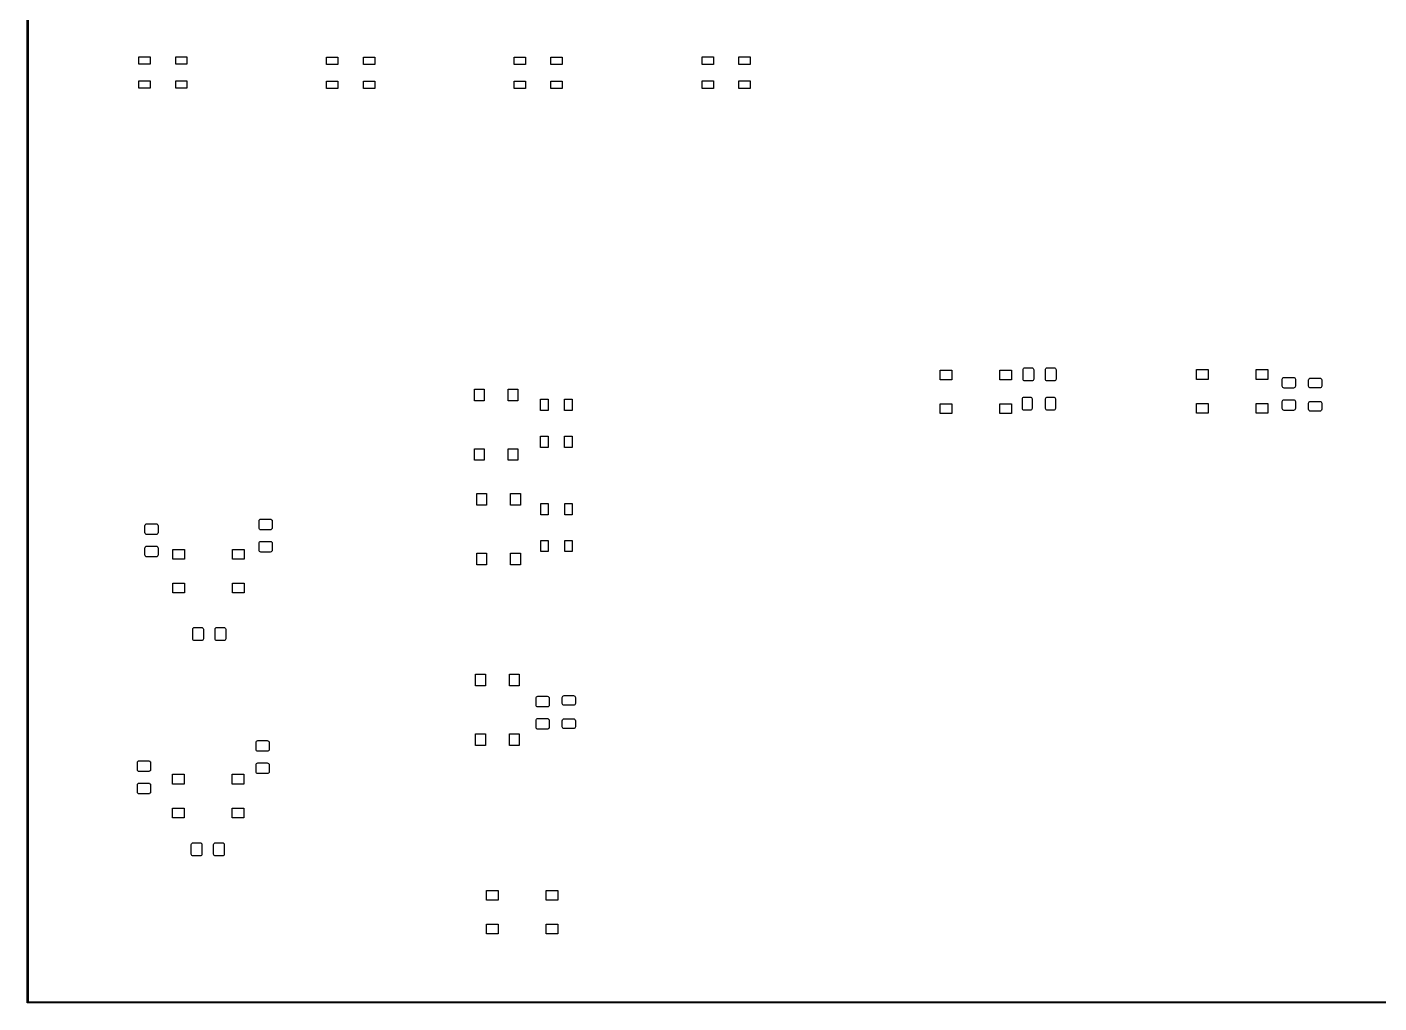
# Model space of a CAD drawing. Extents: x 0 to 360, y 0 to 260.
# Drawn here: x -0.1 to 180, y -0.1 to 130 of the extents above; entities that cross this region are included whole.
import ezdxf

# ---------------------------------------------------------------- set-up
doc = ezdxf.new("R2010")
doc.units = 0
doc.layers.add('BLACK', color=7, linetype='CONTINUOUS')

msp = doc.modelspace()

# ---------------------------------------------------------------- linework, layer by layer
at = {"layer": 'BLACK', "linetype": 'CONTINUOUS'}
for p, q in [((-0.075, 0), (-0.075, 260)), ((0.075, 259.925), (0.075, 0.075)), ((14.83, 125.04), (14.83, 126.04)), ((14.83, 126.04), (16.33, 126.04)), ((16.33, 125.04), (14.83, 125.04)), ((16.33, 126.04), (16.33, 125.04)), ((19.73, 125.04), (19.73, 126.04)), ((19.73, 126.04), (21.23, 126.04)), ((21.23, 125.04), (19.73, 125.04)), ((21.23, 126.04), (21.23, 125.04)), ((39.835, 124.995), (39.835, 125.995)), ((39.835, 125.995), (41.335, 125.995)), ((41.335, 124.995), (39.835, 124.995)), ((41.335, 125.995), (41.335, 124.995)), ((44.735, 124.995), (44.735, 125.995)), ((44.735, 125.995), (46.235, 125.995)), ((46.235, 124.995), (44.735, 124.995)), ((46.235, 125.995), (46.235, 124.995)), ((64.805, 124.995), (64.805, 125.995)), ((64.805, 125.995), (66.305, 125.995)), ((66.305, 124.995), (64.805, 124.995)), ((66.305, 125.995), (66.305, 124.995)), ((69.705, 124.995), (69.705, 125.995)), ((69.705, 125.995), (71.205, 125.995)), ((71.205, 124.995), (69.705, 124.995)), ((71.205, 125.995), (71.205, 124.995)), ((89.84, 125.02), (89.84, 126.02)), ((89.84, 126.02), (91.34, 126.02)), ((91.34, 125.02), (89.84, 125.02)), ((91.34, 126.02), (91.34, 125.02)), ((94.74, 125.02), (94.74, 126.02)), ((94.74, 126.02), (96.24, 126.02)), ((96.24, 125.02), (94.74, 125.02)), ((96.24, 126.02), (96.24, 125.02)), ((14.83, 121.84), (14.83, 122.84)), ((14.83, 122.84), (16.33, 122.84)), ((16.33, 122.84), (16.33, 121.84)), ((19.73, 121.84), (19.73, 122.84)), ((19.73, 122.84), (21.23, 122.84)), ((21.23, 122.84), (21.23, 121.84)), ((39.835, 121.795), (39.835, 122.795)), ((39.835, 122.795), (41.335, 122.795)), ((41.335, 122.795), (41.335, 121.795)), ((44.735, 121.795), (44.735, 122.795)), ((44.735, 122.795), (46.235, 122.795)), ((46.235, 122.795), (46.235, 121.795)), ((64.805, 121.795), (64.805, 122.795)), ((64.805, 122.795), (66.305, 122.795)), ((66.305, 122.795), (66.305, 121.795)), ((69.705, 121.795), (69.705, 122.795)), ((69.705, 122.795), (71.205, 122.795)), ((71.205, 122.795), (71.205, 121.795)), ((89.84, 121.82), (89.84, 122.82)), ((89.84, 122.82), (91.34, 122.82)), ((91.34, 122.82), (91.34, 121.82)), ((94.74, 121.82), (94.74, 122.82)), ((94.74, 122.82), (96.24, 122.82)), ((96.24, 122.82), (96.24, 121.82)), ((16.33, 121.84), (14.83, 121.84)), ((21.23, 121.84), (19.73, 121.84)), ((41.335, 121.795), (39.835, 121.795)), ((46.235, 121.795), (44.735, 121.795)), ((66.305, 121.795), (64.805, 121.795)), ((71.205, 121.795), (69.705, 121.795)), ((91.34, 121.82), (89.84, 121.82)), ((96.24, 121.82), (94.74, 121.82)), ((121.568, 82.988), (121.568, 84.288)), ((121.568, 84.288), (123.118, 84.288)), ((123.118, 82.988), (121.568, 82.988)), ((123.118, 84.288), (123.118, 82.988)), ((129.518, 82.988), (129.518, 84.288)), ((129.518, 84.288), (131.068, 84.288)), ((131.068, 82.988), (129.518, 82.988)), ((131.068, 84.288), (131.068, 82.988)), ((132.6, 84.325), (132.619, 84.4207)), ((132.6, 83.075), (132.6, 84.325)), ((132.619, 82.9793), (132.6, 83.075)), ((132.619, 84.4207), (132.673, 84.5018)), ((132.673, 82.8982), (132.619, 82.9793)), ((132.673, 84.5018), (132.754, 84.556)), ((132.754, 82.844), (132.673, 82.8982)), ((132.754, 84.556), (132.85, 84.575)), ((132.85, 82.825), (132.754, 82.844)), ((132.85, 84.575), (133.775, 84.575)), ((133.775, 84.575), (133.871, 84.556)), ((133.871, 82.844), (133.775, 82.825)), ((133.871, 84.556), (133.952, 84.5018)), ((133.952, 82.8982), (133.871, 82.844)), ((133.952, 84.5018), (134.006, 84.4207)), ((134.006, 82.9793), (133.952, 82.8982)), ((134.006, 84.4207), (134.025, 84.325)), ((134.025, 83.075), (134.006, 82.9793)), ((134.025, 84.325), (134.025, 83.075)), ((135.575, 84.325), (135.594, 84.4207)), ((135.575, 83.075), (135.575, 84.325)), ((135.594, 82.9793), (135.575, 83.075)), ((135.594, 84.4207), (135.648, 84.5018)), ((135.648, 82.8982), (135.594, 82.9793)), ((135.648, 84.5018), (135.729, 84.556)), ((135.729, 82.844), (135.648, 82.8982)), ((135.729, 84.556), (135.825, 84.575)), ((135.825, 82.825), (135.729, 82.844)), ((135.825, 84.575), (136.75, 84.575)), ((136.75, 84.575), (136.846, 84.556)), ((136.846, 82.844), (136.75, 82.825)), ((136.846, 84.556), (136.927, 84.5018)), ((136.927, 82.8982), (136.846, 82.844)), ((136.927, 84.5018), (136.981, 84.4207)), ((136.981, 82.9793), (136.927, 82.8982)), ((136.981, 84.4207), (137, 84.325)), ((137, 83.075), (136.981, 82.9793)), ((137, 84.325), (137, 83.075)), ((155.688, 83.038), (155.688, 84.338)), ((155.688, 84.338), (157.238, 84.338)), ((157.238, 83.038), (155.688, 83.038)), ((157.238, 84.338), (157.238, 83.038)), ((163.638, 83.038), (163.638, 84.338)), ((163.638, 84.338), (165.188, 84.338)), ((165.188, 83.038), (163.638, 83.038)), ((165.188, 84.338), (165.188, 83.038)), ((167.125, 83.05), (167.144, 83.1457)), ((167.125, 82.125), (167.125, 83.05)), ((167.144, 83.1457), (167.198, 83.2268)), ((167.198, 83.2268), (167.279, 83.281)), ((167.279, 83.281), (167.375, 83.3)), ((167.375, 83.3), (168.625, 83.3)), ((168.625, 83.3), (168.721, 83.281)), ((168.721, 83.281), (168.802, 83.2268)), ((168.802, 83.2268), (168.856, 83.1457)), ((168.856, 83.1457), (168.875, 83.05)), ((168.875, 83.05), (168.875, 82.125)), ((170.625, 82.95), (170.644, 83.0457)), ((170.625, 82.15), (170.625, 82.95)), ((170.644, 83.0457), (170.698, 83.1268)), ((170.698, 83.1268), (170.779, 83.181)), ((170.779, 83.181), (170.875, 83.2)), ((170.875, 83.2), (172.125, 83.2)), ((172.125, 83.2), (172.221, 83.181)), ((172.221, 83.181), (172.302, 83.1268)), ((172.302, 83.1268), (172.356, 83.0457)), ((172.356, 83.0457), (172.375, 82.95)), ((172.375, 82.95), (172.375, 82.15)), ((59.51, 80.2), (59.51, 81.75)), ((59.51, 81.75), (60.81, 81.75)), ((60.81, 81.75), (60.81, 80.2)), ((64.01, 80.2), (64.01, 81.75)), ((64.01, 81.75), (65.31, 81.75)), ((65.31, 81.75), (65.31, 80.2)), ((133.775, 82.825), (132.85, 82.825)), ((136.75, 82.825), (135.825, 82.825)), ((167.144, 82.0293), (167.125, 82.125)), ((167.198, 81.9482), (167.144, 82.0293)), ((167.279, 81.894), (167.198, 81.9482)), ((167.375, 81.875), (167.279, 81.894)), ((168.625, 81.875), (167.375, 81.875)), ((168.721, 81.894), (168.625, 81.875)), ((168.802, 81.9482), (168.721, 81.894)), ((168.856, 82.0293), (168.802, 81.9482)), ((168.875, 82.125), (168.856, 82.0293)), ((170.644, 82.0543), (170.625, 82.15)), ((170.698, 81.9732), (170.644, 82.0543)), ((170.779, 81.919), (170.698, 81.9732)), ((170.875, 81.9), (170.779, 81.919)), ((172.125, 81.9), (170.875, 81.9)), ((172.221, 81.919), (172.125, 81.9)), ((172.302, 81.9732), (172.221, 81.919)), ((172.356, 82.0543), (172.302, 81.9732)), ((172.375, 82.15), (172.356, 82.0543)), ((60.81, 80.2), (59.51, 80.2)), ((65.31, 80.2), (64.01, 80.2)), ((68.33, 78.88), (68.33, 80.38)), ((68.33, 80.38), (69.33, 80.38)), ((69.33, 80.38), (69.33, 78.88)), ((71.53, 78.88), (71.53, 80.38)), ((71.53, 80.38), (72.53, 80.38)), ((72.53, 80.38), (72.53, 78.88)), ((121.568, 78.488), (121.568, 79.788)), ((121.568, 79.788), (123.118, 79.788)), ((123.118, 79.788), (123.118, 78.488)), ((129.518, 78.488), (129.518, 79.788)), ((129.518, 79.788), (131.068, 79.788)), ((131.068, 79.788), (131.068, 78.488)), ((132.5, 80.425), (132.519, 80.5207)), ((132.5, 79.175), (132.5, 80.425)), ((132.519, 80.5207), (132.573, 80.6018)), ((132.573, 80.6018), (132.654, 80.656)), ((132.654, 80.656), (132.75, 80.675)), ((132.75, 80.675), (133.55, 80.675)), ((133.55, 80.675), (133.646, 80.656)), ((133.646, 80.656), (133.727, 80.6018)), ((133.727, 80.6018), (133.781, 80.5207)), ((133.781, 80.5207), (133.8, 80.425)), ((133.8, 80.425), (133.8, 79.175)), ((135.6, 80.425), (135.619, 80.5207)), ((135.6, 79.175), (135.6, 80.425)), ((135.619, 80.5207), (135.673, 80.6018)), ((135.673, 80.6018), (135.754, 80.656)), ((135.754, 80.656), (135.85, 80.675)), ((135.85, 80.675), (136.65, 80.675)), ((136.65, 80.675), (136.746, 80.656)), ((136.746, 80.656), (136.827, 80.6018)), ((136.827, 80.6018), (136.881, 80.5207)), ((136.881, 80.5207), (136.9, 80.425)), ((136.9, 80.425), (136.9, 79.175)), ((155.688, 78.538), (155.688, 79.838)), ((155.688, 79.838), (157.238, 79.838)), ((157.238, 79.838), (157.238, 78.538)), ((163.638, 78.538), (163.638, 79.838)), ((163.638, 79.838), (165.188, 79.838)), ((165.188, 79.838), (165.188, 78.538)), ((167.125, 80.075), (167.144, 80.1707)), ((167.125, 79.15), (167.125, 80.075)), ((167.144, 80.1707), (167.198, 80.2518)), ((167.198, 80.2518), (167.279, 80.306)), ((167.279, 80.306), (167.375, 80.325)), ((167.375, 80.325), (168.625, 80.325)), ((168.625, 80.325), (168.721, 80.306)), ((168.721, 80.306), (168.802, 80.2518)), ((168.802, 80.2518), (168.856, 80.1707)), ((168.856, 80.1707), (168.875, 80.075)), ((168.875, 80.075), (168.875, 79.15)), ((170.625, 79.85), (170.644, 79.9457)), ((170.625, 79.05), (170.625, 79.85)), ((170.644, 79.9457), (170.698, 80.0268)), ((170.698, 80.0268), (170.779, 80.081)), ((170.779, 80.081), (170.875, 80.1)), ((170.875, 80.1), (172.125, 80.1)), ((172.125, 80.1), (172.221, 80.081)), ((172.221, 80.081), (172.302, 80.0268)), ((172.302, 80.0268), (172.356, 79.9457)), ((172.356, 79.9457), (172.375, 79.85)), ((172.375, 79.85), (172.375, 79.05)), ((69.33, 78.88), (68.33, 78.88)), ((72.53, 78.88), (71.53, 78.88)), ((123.118, 78.488), (121.568, 78.488)), ((131.068, 78.488), (129.518, 78.488)), ((132.519, 79.0793), (132.5, 79.175)), ((132.573, 78.9982), (132.519, 79.0793)), ((132.654, 78.944), (132.573, 78.9982)), ((132.75, 78.925), (132.654, 78.944)), ((133.55, 78.925), (132.75, 78.925)), ((133.646, 78.944), (133.55, 78.925)), ((133.727, 78.9982), (133.646, 78.944)), ((133.781, 79.0793), (133.727, 78.9982)), ((133.8, 79.175), (133.781, 79.0793)), ((135.619, 79.0793), (135.6, 79.175)), ((135.673, 78.9982), (135.619, 79.0793)), ((135.754, 78.944), (135.673, 78.9982)), ((135.85, 78.925), (135.754, 78.944)), ((136.65, 78.925), (135.85, 78.925)), ((136.746, 78.944), (136.65, 78.925)), ((136.827, 78.9982), (136.746, 78.944)), ((136.881, 79.0793), (136.827, 78.9982)), ((136.9, 79.175), (136.881, 79.0793)), ((157.238, 78.538), (155.688, 78.538)), ((165.188, 78.538), (163.638, 78.538)), ((167.144, 79.0543), (167.125, 79.15)), ((167.198, 78.9732), (167.144, 79.0543)), ((167.279, 78.919), (167.198, 78.9732)), ((167.375, 78.9), (167.279, 78.919)), ((168.625, 78.9), (167.375, 78.9)), ((168.721, 78.919), (168.625, 78.9)), ((168.802, 78.9732), (168.721, 78.919)), ((168.856, 79.0543), (168.802, 78.9732)), ((168.875, 79.15), (168.856, 79.0543)), ((170.644, 78.9543), (170.625, 79.05)), ((170.698, 78.8732), (170.644, 78.9543)), ((170.779, 78.819), (170.698, 78.8732)), ((170.875, 78.8), (170.779, 78.819)), ((172.125, 78.8), (170.875, 78.8)), ((172.221, 78.819), (172.125, 78.8)), ((172.302, 78.8732), (172.221, 78.819)), ((172.356, 78.9543), (172.302, 78.8732)), ((172.375, 79.05), (172.356, 78.9543)), ((68.33, 73.98), (68.33, 75.48)), ((68.33, 75.48), (69.33, 75.48)), ((69.33, 73.98), (68.33, 73.98)), ((69.33, 75.48), (69.33, 73.98)), ((71.53, 73.98), (71.53, 75.48)), ((71.53, 75.48), (72.53, 75.48)), ((72.53, 73.98), (71.53, 73.98)), ((72.53, 75.48), (72.53, 73.98)), ((59.51, 72.25), (59.51, 73.8)), ((59.51, 73.8), (60.81, 73.8)), ((60.81, 72.25), (59.51, 72.25)), ((60.81, 73.8), (60.81, 72.25)), ((64.01, 72.25), (64.01, 73.8)), ((64.01, 73.8), (65.31, 73.8)), ((65.31, 72.25), (64.01, 72.25)), ((65.31, 73.8), (65.31, 72.25)), ((59.84, 66.28), (59.84, 67.83)), ((59.84, 67.83), (61.14, 67.83)), ((61.14, 67.83), (61.14, 66.28)), ((64.34, 66.28), (64.34, 67.83)), ((64.34, 67.83), (65.64, 67.83)), ((65.64, 67.83), (65.64, 66.28)), ((61.14, 66.28), (59.84, 66.28)), ((65.64, 66.28), (64.34, 66.28)), ((68.34, 64.98), (68.34, 66.48)), ((68.34, 66.48), (69.34, 66.48)), ((69.34, 64.98), (68.34, 64.98)), ((69.34, 66.48), (69.34, 64.98)), ((71.54, 64.98), (71.54, 66.48)), ((71.54, 66.48), (72.54, 66.48)), ((72.54, 64.98), (71.54, 64.98)), ((72.54, 66.48), (72.54, 64.98)), ((15.625, 63.5375), (15.644, 63.6332)), ((15.625, 62.6125), (15.625, 63.5375)), ((15.644, 63.6332), (15.6982, 63.7143)), ((15.6982, 63.7143), (15.7793, 63.7685)), ((15.7793, 63.7685), (15.875, 63.7875)), ((15.875, 63.7875), (17.125, 63.7875)), ((17.125, 63.7875), (17.2207, 63.7685)), ((17.2207, 63.7685), (17.3018, 63.7143)), ((17.3018, 63.7143), (17.356, 63.6332)), ((17.356, 63.6332), (17.375, 63.5375)), ((17.375, 63.5375), (17.375, 62.6125)), ((30.825, 64.1625), (30.844, 64.2582)), ((30.825, 63.2375), (30.825, 64.1625)), ((30.844, 63.1418), (30.825, 63.2375)), ((30.844, 64.2582), (30.8982, 64.3393)), ((30.8982, 63.0607), (30.844, 63.1418)), ((30.8982, 64.3393), (30.9793, 64.3935)), ((30.9793, 63.0065), (30.8982, 63.0607)), ((30.9793, 64.3935), (31.075, 64.4125)), ((31.075, 64.4125), (32.325, 64.4125)), ((32.325, 64.4125), (32.4207, 64.3935)), ((32.4207, 64.3935), (32.5018, 64.3393)), ((32.5018, 63.0607), (32.4207, 63.0065)), ((32.5018, 64.3393), (32.556, 64.2582)), ((32.556, 63.1418), (32.5018, 63.0607)), ((32.556, 64.2582), (32.575, 64.1625)), ((32.575, 63.2375), (32.556, 63.1418)), ((32.575, 64.1625), (32.575, 63.2375)), ((15.644, 62.5168), (15.625, 62.6125)), ((15.6982, 62.4357), (15.644, 62.5168)), ((15.7793, 62.3815), (15.6982, 62.4357)), ((15.875, 62.3625), (15.7793, 62.3815)), ((17.125, 62.3625), (15.875, 62.3625)), ((17.2207, 62.3815), (17.125, 62.3625)), ((17.3018, 62.4357), (17.2207, 62.3815)), ((17.356, 62.5168), (17.3018, 62.4357)), ((17.375, 62.6125), (17.356, 62.5168)), ((30.825, 61.1875), (30.844, 61.2832)), ((30.844, 61.2832), (30.8982, 61.3643)), ((30.8982, 61.3643), (30.9793, 61.4185)), ((31.075, 62.9875), (30.9793, 63.0065)), ((30.9793, 61.4185), (31.075, 61.4375)), ((32.325, 62.9875), (31.075, 62.9875)), ((31.075, 61.4375), (32.325, 61.4375)), ((32.4207, 63.0065), (32.325, 62.9875)), ((32.325, 61.4375), (32.4207, 61.4185)), ((32.4207, 61.4185), (32.5018, 61.3643)), ((32.5018, 61.3643), (32.556, 61.2832)), ((32.556, 61.2832), (32.575, 61.1875)), ((68.34, 60.08), (68.34, 61.58)), ((68.34, 61.58), (69.34, 61.58)), ((69.34, 61.58), (69.34, 60.08)), ((71.54, 60.08), (71.54, 61.58)), ((71.54, 61.58), (72.54, 61.58)), ((72.54, 61.58), (72.54, 60.08)), ((15.625, 60.5625), (15.644, 60.6582)), ((15.625, 59.6375), (15.625, 60.5625)), ((15.644, 59.5418), (15.625, 59.6375)), ((15.644, 60.6582), (15.6982, 60.7393)), ((15.6982, 59.4607), (15.644, 59.5418)), ((15.6982, 60.7393), (15.7793, 60.7935)), ((15.7793, 59.4065), (15.6982, 59.4607)), ((15.7793, 60.7935), (15.875, 60.8125)), ((15.875, 60.8125), (17.125, 60.8125)), ((17.125, 60.8125), (17.2207, 60.7935)), ((17.2207, 60.7935), (17.3018, 60.7393)), ((17.3018, 59.4607), (17.2207, 59.4065)), ((17.3018, 60.7393), (17.356, 60.6582)), ((17.356, 59.5418), (17.3018, 59.4607)), ((17.356, 60.6582), (17.375, 60.5625)), ((17.375, 59.6375), (17.356, 59.5418)), ((17.375, 60.5625), (17.375, 59.6375)), ((19.33, 59.07), (19.33, 60.37)), ((19.33, 60.37), (20.88, 60.37)), ((20.88, 60.37), (20.88, 59.07)), ((27.28, 59.07), (27.28, 60.37)), ((27.28, 60.37), (28.83, 60.37)), ((28.83, 60.37), (28.83, 59.07)), ((30.825, 60.2625), (30.825, 61.1875)), ((30.844, 60.1668), (30.825, 60.2625)), ((30.8982, 60.0857), (30.844, 60.1668)), ((30.9793, 60.0315), (30.8982, 60.0857)), ((31.075, 60.0125), (30.9793, 60.0315)), ((32.325, 60.0125), (31.075, 60.0125)), ((32.4207, 60.0315), (32.325, 60.0125)), ((32.5018, 60.0857), (32.4207, 60.0315)), ((32.556, 60.1668), (32.5018, 60.0857)), ((32.575, 60.2625), (32.556, 60.1668)), ((32.575, 61.1875), (32.575, 60.2625)), ((59.84, 58.33), (59.84, 59.88)), ((59.84, 59.88), (61.14, 59.88)), ((61.14, 59.88), (61.14, 58.33)), ((64.34, 58.33), (64.34, 59.88)), ((64.34, 59.88), (65.64, 59.88)), ((65.64, 59.88), (65.64, 58.33)), ((69.34, 60.08), (68.34, 60.08)), ((72.54, 60.08), (71.54, 60.08)), ((15.875, 59.3875), (15.7793, 59.4065)), ((17.125, 59.3875), (15.875, 59.3875)), ((17.2207, 59.4065), (17.125, 59.3875)), ((20.88, 59.07), (19.33, 59.07)), ((28.83, 59.07), (27.28, 59.07)), ((61.14, 58.33), (59.84, 58.33)), ((65.64, 58.33), (64.34, 58.33)), ((19.33, 54.57), (19.33, 55.87)), ((19.33, 55.87), (20.88, 55.87)), ((20.88, 55.87), (20.88, 54.57)), ((27.28, 54.57), (27.28, 55.87)), ((27.28, 55.87), (28.83, 55.87)), ((28.83, 55.87), (28.83, 54.57)), ((20.88, 54.57), (19.33, 54.57)), ((28.83, 54.57), (27.28, 54.57)), ((22, 49.725), (22.019, 49.8207)), ((22, 48.475), (22, 49.725)), ((22.019, 49.8207), (22.0732, 49.9018)), ((22.0732, 49.9018), (22.1543, 49.956)), ((22.1543, 49.956), (22.25, 49.975)), ((22.25, 49.975), (23.175, 49.975)), ((23.175, 49.975), (23.2707, 49.956)), ((23.2707, 49.956), (23.3518, 49.9018)), ((23.3518, 49.9018), (23.406, 49.8207)), ((23.406, 49.8207), (23.425, 49.725)), ((23.425, 49.725), (23.425, 48.475)), ((24.975, 49.725), (24.994, 49.8207)), ((24.975, 48.475), (24.975, 49.725)), ((24.994, 49.8207), (25.0482, 49.9018)), ((25.0482, 49.9018), (25.1293, 49.956)), ((25.1293, 49.956), (25.225, 49.975)), ((25.225, 49.975), (26.15, 49.975)), ((26.15, 49.975), (26.2457, 49.956)), ((26.2457, 49.956), (26.3268, 49.9018)), ((26.3268, 49.9018), (26.381, 49.8207)), ((26.381, 49.8207), (26.4, 49.725)), ((26.4, 49.725), (26.4, 48.475)), ((22.019, 48.3793), (22, 48.475)), ((22.0732, 48.2982), (22.019, 48.3793)), ((22.1543, 48.244), (22.0732, 48.2982)), ((22.25, 48.225), (22.1543, 48.244)), ((23.175, 48.225), (22.25, 48.225)), ((23.2707, 48.244), (23.175, 48.225)), ((23.3518, 48.2982), (23.2707, 48.244)), ((23.406, 48.3793), (23.3518, 48.2982)), ((23.425, 48.475), (23.406, 48.3793)), ((24.994, 48.3793), (24.975, 48.475)), ((25.0482, 48.2982), (24.994, 48.3793)), ((25.1293, 48.244), (25.0482, 48.2982)), ((25.225, 48.225), (25.1293, 48.244)), ((26.15, 48.225), (25.225, 48.225)), ((26.2457, 48.244), (26.15, 48.225)), ((26.3268, 48.2982), (26.2457, 48.244)), ((26.381, 48.3793), (26.3268, 48.2982)), ((26.4, 48.475), (26.381, 48.3793)), ((59.68, 42.19), (59.68, 43.74)), ((59.68, 43.74), (60.98, 43.74)), ((60.98, 43.74), (60.98, 42.19)), ((64.18, 42.19), (64.18, 43.74)), ((64.18, 43.74), (65.48, 43.74)), ((65.48, 43.74), (65.48, 42.19)), ((60.98, 42.19), (59.68, 42.19)), ((65.48, 42.19), (64.18, 42.19)), ((67.725, 40.5625), (67.744, 40.6582)), ((67.725, 39.6375), (67.725, 40.5625)), ((67.744, 39.5418), (67.725, 39.6375)), ((67.744, 40.6582), (67.7982, 40.7393)), ((67.7982, 40.7393), (67.8793, 40.7935)), ((67.8793, 40.7935), (67.975, 40.8125)), ((67.975, 40.8125), (69.225, 40.8125)), ((69.225, 40.8125), (69.3207, 40.7935)), ((69.3207, 40.7935), (69.4018, 40.7393)), ((69.4018, 40.7393), (69.456, 40.6582)), ((69.456, 40.6582), (69.475, 40.5625)), ((69.475, 39.6375), (69.456, 39.5418)), ((69.475, 40.5625), (69.475, 39.6375)), ((71.225, 40.65), (71.244, 40.7457)), ((71.225, 39.85), (71.225, 40.65)), ((71.244, 39.7543), (71.225, 39.85)), ((71.244, 40.7457), (71.2982, 40.8268)), ((71.2982, 39.6732), (71.244, 39.7543)), ((71.2982, 40.8268), (71.3793, 40.881)), ((71.3793, 39.619), (71.2982, 39.6732)), ((71.3793, 40.881), (71.475, 40.9)), ((71.475, 39.6), (71.3793, 39.619)), ((71.475, 40.9), (72.725, 40.9)), ((72.725, 40.9), (72.8207, 40.881)), ((72.8207, 39.619), (72.725, 39.6)), ((72.8207, 40.881), (72.9018, 40.8268)), ((72.9018, 39.6732), (72.8207, 39.619)), ((72.9018, 40.8268), (72.956, 40.7457)), ((72.956, 39.7543), (72.9018, 39.6732)), ((72.956, 40.7457), (72.975, 40.65)), ((72.975, 39.85), (72.956, 39.7543)), ((72.975, 40.65), (72.975, 39.85)), ((67.7982, 39.4607), (67.744, 39.5418)), ((67.8793, 39.4065), (67.7982, 39.4607)), ((67.7982, 37.7643), (67.8793, 37.8185)), ((67.975, 39.3875), (67.8793, 39.4065)), ((67.8793, 37.8185), (67.975, 37.8375)), ((69.225, 39.3875), (67.975, 39.3875)), ((67.975, 37.8375), (69.225, 37.8375)), ((69.3207, 39.4065), (69.225, 39.3875)), ((69.225, 37.8375), (69.3207, 37.8185)), ((69.4018, 39.4607), (69.3207, 39.4065)), ((69.3207, 37.8185), (69.4018, 37.7643)), ((69.456, 39.5418), (69.4018, 39.4607)), ((72.725, 39.6), (71.475, 39.6)), ((67.725, 37.5875), (67.744, 37.6832)), ((67.725, 36.6625), (67.725, 37.5875)), ((67.744, 36.5668), (67.725, 36.6625)), ((67.744, 37.6832), (67.7982, 37.7643)), ((67.7982, 36.4857), (67.744, 36.5668)), ((67.8793, 36.4315), (67.7982, 36.4857)), ((67.975, 36.4125), (67.8793, 36.4315)), ((69.225, 36.4125), (67.975, 36.4125)), ((69.3207, 36.4315), (69.225, 36.4125)), ((69.4018, 36.4857), (69.3207, 36.4315)), ((69.4018, 37.7643), (69.456, 37.6832)), ((69.456, 36.5668), (69.4018, 36.4857)), ((69.456, 37.6832), (69.475, 37.5875)), ((69.475, 36.6625), (69.456, 36.5668)), ((69.475, 37.5875), (69.475, 36.6625)), ((71.225, 37.55), (71.244, 37.6457)), ((71.225, 36.75), (71.225, 37.55)), ((71.244, 36.6543), (71.225, 36.75)), ((71.244, 37.6457), (71.2982, 37.7268)), ((71.2982, 36.5732), (71.244, 36.6543)), ((71.2982, 37.7268), (71.3793, 37.781)), ((71.3793, 36.519), (71.2982, 36.5732)), ((71.3793, 37.781), (71.475, 37.8)), ((71.475, 36.5), (71.3793, 36.519)), ((71.475, 37.8), (72.725, 37.8)), ((72.725, 36.5), (71.475, 36.5)), ((72.725, 37.8), (72.8207, 37.781)), ((72.8207, 36.519), (72.725, 36.5)), ((72.8207, 37.781), (72.9018, 37.7268)), ((72.9018, 36.5732), (72.8207, 36.519)), ((72.9018, 37.7268), (72.956, 37.6457)), ((72.956, 36.6543), (72.9018, 36.5732)), ((72.956, 37.6457), (72.975, 37.55)), ((72.975, 36.75), (72.956, 36.6543)), ((72.975, 37.55), (72.975, 36.75)), ((30.425, 34.65), (30.444, 34.7457)), ((30.425, 33.725), (30.425, 34.65)), ((30.444, 34.7457), (30.4982, 34.8268)), ((30.4982, 34.8268), (30.5793, 34.881)), ((30.5793, 34.881), (30.675, 34.9)), ((30.675, 34.9), (31.925, 34.9)), ((31.925, 34.9), (32.0207, 34.881)), ((32.0207, 34.881), (32.1018, 34.8268)), ((32.1018, 34.8268), (32.156, 34.7457)), ((32.156, 34.7457), (32.175, 34.65)), ((32.175, 34.65), (32.175, 33.725)), ((59.68, 34.24), (59.68, 35.79)), ((59.68, 35.79), (60.98, 35.79)), ((60.98, 34.24), (59.68, 34.24)), ((60.98, 35.79), (60.98, 34.24)), ((64.18, 34.24), (64.18, 35.79)), ((64.18, 35.79), (65.48, 35.79)), ((65.48, 34.24), (64.18, 34.24)), ((65.48, 35.79), (65.48, 34.24)), ((30.444, 33.6293), (30.425, 33.725)), ((30.4982, 33.5482), (30.444, 33.6293)), ((30.5793, 33.494), (30.4982, 33.5482)), ((30.675, 33.475), (30.5793, 33.494)), ((31.925, 33.475), (30.675, 33.475)), ((32.0207, 33.494), (31.925, 33.475)), ((32.1018, 33.5482), (32.0207, 33.494)), ((32.156, 33.6293), (32.1018, 33.5482)), ((32.175, 33.725), (32.156, 33.6293)), ((14.625, 31.95), (14.644, 32.0457)), ((14.625, 31.025), (14.625, 31.95)), ((14.644, 30.9293), (14.625, 31.025)), ((14.644, 32.0457), (14.6982, 32.1268)), ((14.6982, 30.8482), (14.644, 30.9293)), ((14.6982, 32.1268), (14.7793, 32.181)), ((14.7793, 30.794), (14.6982, 30.8482)), ((14.7793, 32.181), (14.875, 32.2)), ((14.875, 30.775), (14.7793, 30.794)), ((14.875, 32.2), (16.125, 32.2)), ((16.125, 30.775), (14.875, 30.775)), ((16.125, 32.2), (16.2207, 32.181)), ((16.2207, 30.794), (16.125, 30.775)), ((16.2207, 32.181), (16.3018, 32.1268)), ((16.3018, 30.8482), (16.2207, 30.794)), ((16.3018, 32.1268), (16.356, 32.0457)), ((16.356, 30.9293), (16.3018, 30.8482)), ((16.356, 32.0457), (16.375, 31.95)), ((16.375, 31.025), (16.356, 30.9293)), ((16.375, 31.95), (16.375, 31.025)), ((30.425, 31.675), (30.444, 31.7707)), ((30.425, 30.75), (30.425, 31.675)), ((30.444, 30.6543), (30.425, 30.75)), ((30.444, 31.7707), (30.4982, 31.8518)), ((30.4982, 30.5732), (30.444, 30.6543)), ((30.4982, 31.8518), (30.5793, 31.906)), ((30.5793, 31.906), (30.675, 31.925)), ((30.675, 31.925), (31.925, 31.925)), ((31.925, 31.925), (32.0207, 31.906)), ((32.0207, 31.906), (32.1018, 31.8518)), ((32.1018, 31.8518), (32.156, 31.7707)), ((32.156, 30.6543), (32.1018, 30.5732)), ((32.156, 31.7707), (32.175, 31.675)), ((32.175, 30.75), (32.156, 30.6543)), ((32.175, 31.675), (32.175, 30.75)), ((14.625, 28.975), (14.644, 29.0707)), ((14.625, 28.05), (14.625, 28.975)), ((14.644, 29.0707), (14.6982, 29.1518)), ((14.6982, 29.1518), (14.7793, 29.206)), ((14.7793, 29.206), (14.875, 29.225)), ((14.875, 29.225), (16.125, 29.225)), ((16.125, 29.225), (16.2207, 29.206)), ((16.2207, 29.206), (16.3018, 29.1518)), ((16.3018, 29.1518), (16.356, 29.0707)), ((16.356, 29.0707), (16.375, 28.975)), ((16.375, 28.975), (16.375, 28.05)), ((19.3, 29.1), (19.3, 30.4)), ((19.3, 30.4), (20.85, 30.4)), ((20.85, 29.1), (19.3, 29.1)), ((20.85, 30.4), (20.85, 29.1)), ((27.25, 29.1), (27.25, 30.4)), ((27.25, 30.4), (28.8, 30.4)), ((28.8, 29.1), (27.25, 29.1)), ((28.8, 30.4), (28.8, 29.1)), ((30.5793, 30.519), (30.4982, 30.5732)), ((30.675, 30.5), (30.5793, 30.519)), ((31.925, 30.5), (30.675, 30.5)), ((32.0207, 30.519), (31.925, 30.5)), ((32.1018, 30.5732), (32.0207, 30.519)), ((14.644, 27.9543), (14.625, 28.05)), ((14.6982, 27.8732), (14.644, 27.9543)), ((14.7793, 27.819), (14.6982, 27.8732)), ((14.875, 27.8), (14.7793, 27.819)), ((16.125, 27.8), (14.875, 27.8)), ((16.2207, 27.819), (16.125, 27.8)), ((16.3018, 27.8732), (16.2207, 27.819)), ((16.356, 27.9543), (16.3018, 27.8732)), ((16.375, 28.05), (16.356, 27.9543)), ((19.3, 24.6), (19.3, 25.9)), ((19.3, 25.9), (20.85, 25.9)), ((20.85, 25.9), (20.85, 24.6)), ((27.25, 24.6), (27.25, 25.9)), ((27.25, 25.9), (28.8, 25.9)), ((28.8, 25.9), (28.8, 24.6)), ((20.85, 24.6), (19.3, 24.6)), ((28.8, 24.6), (27.25, 24.6)), ((21.8, 21.025), (21.819, 21.1207)), ((21.8, 19.775), (21.8, 21.025)), ((21.819, 21.1207), (21.8732, 21.2018)), ((21.8732, 21.2018), (21.9543, 21.256)), ((21.9543, 21.256), (22.05, 21.275)), ((22.05, 21.275), (22.975, 21.275)), ((22.975, 21.275), (23.0707, 21.256)), ((23.0707, 21.256), (23.1518, 21.2018)), ((23.1518, 21.2018), (23.206, 21.1207)), ((23.206, 21.1207), (23.225, 21.025)), ((23.225, 21.025), (23.225, 19.775)), ((24.775, 21.025), (24.794, 21.1207)), ((24.775, 19.775), (24.775, 21.025)), ((24.794, 21.1207), (24.8482, 21.2018)), ((24.8482, 21.2018), (24.9293, 21.256)), ((24.9293, 21.256), (25.025, 21.275)), ((25.025, 21.275), (25.95, 21.275)), ((25.95, 21.275), (26.0457, 21.256)), ((26.0457, 21.256), (26.1268, 21.2018)), ((26.1268, 21.2018), (26.181, 21.1207)), ((26.181, 21.1207), (26.2, 21.025)), ((26.2, 21.025), (26.2, 19.775)), ((21.819, 19.6793), (21.8, 19.775)), ((21.8732, 19.5982), (21.819, 19.6793)), ((21.9543, 19.544), (21.8732, 19.5982)), ((22.05, 19.525), (21.9543, 19.544)), ((22.975, 19.525), (22.05, 19.525)), ((23.0707, 19.544), (22.975, 19.525)), ((23.1518, 19.5982), (23.0707, 19.544)), ((23.206, 19.6793), (23.1518, 19.5982)), ((23.225, 19.775), (23.206, 19.6793)), ((24.794, 19.6793), (24.775, 19.775)), ((24.8482, 19.5982), (24.794, 19.6793)), ((24.9293, 19.544), (24.8482, 19.5982)), ((25.025, 19.525), (24.9293, 19.544)), ((25.95, 19.525), (25.025, 19.525)), ((26.0457, 19.544), (25.95, 19.525)), ((26.1268, 19.5982), (26.0457, 19.544)), ((26.181, 19.6793), (26.1268, 19.5982)), ((26.2, 19.775), (26.181, 19.6793)), ((61.11, 13.63), (61.11, 14.93)), ((61.11, 14.93), (62.66, 14.93)), ((62.66, 14.93), (62.66, 13.63)), ((69.06, 13.63), (69.06, 14.93)), ((69.06, 14.93), (70.61, 14.93)), ((70.61, 14.93), (70.61, 13.63)), ((62.66, 13.63), (61.11, 13.63)), ((70.61, 13.63), (69.06, 13.63)), ((61.11, 9.13), (61.11, 10.43)), ((61.11, 10.43), (62.66, 10.43)), ((62.66, 9.13), (61.11, 9.13)), ((62.66, 10.43), (62.66, 9.13)), ((69.06, 9.13), (69.06, 10.43)), ((69.06, 10.43), (70.61, 10.43)), ((70.61, 9.13), (69.06, 9.13)), ((70.61, 10.43), (70.61, 9.13)), ((-0.0683, -0.0183), (-0.075, 0)), ((0.075, 0.075), (359.925, 0.075)), ((-0.065, -0.0375), (-0.0683, -0.0183)), ((-0.0598, -0.0418), (-0.065, -0.0375)), ((-0.0575, -0.0482), (-0.0598, -0.0418)), ((-0.0406, -0.058), (-0.0575, -0.0482)), ((-0.0257, -0.0705), (-0.0406, -0.058)), ((-0.0159, -0.0722), (-0.0257, -0.0705)), ((-0.013, -0.0739), (-0.0159, -0.0722)), ((-0.0097, -0.0733), (-0.013, -0.0739)), ((0, -0.075), (-0.0097, -0.0733)), ((360, -0.075), (0, -0.075))]:
    msp.add_line(p, q, dxfattribs=at)

doc.saveas('drawing.dxf')
